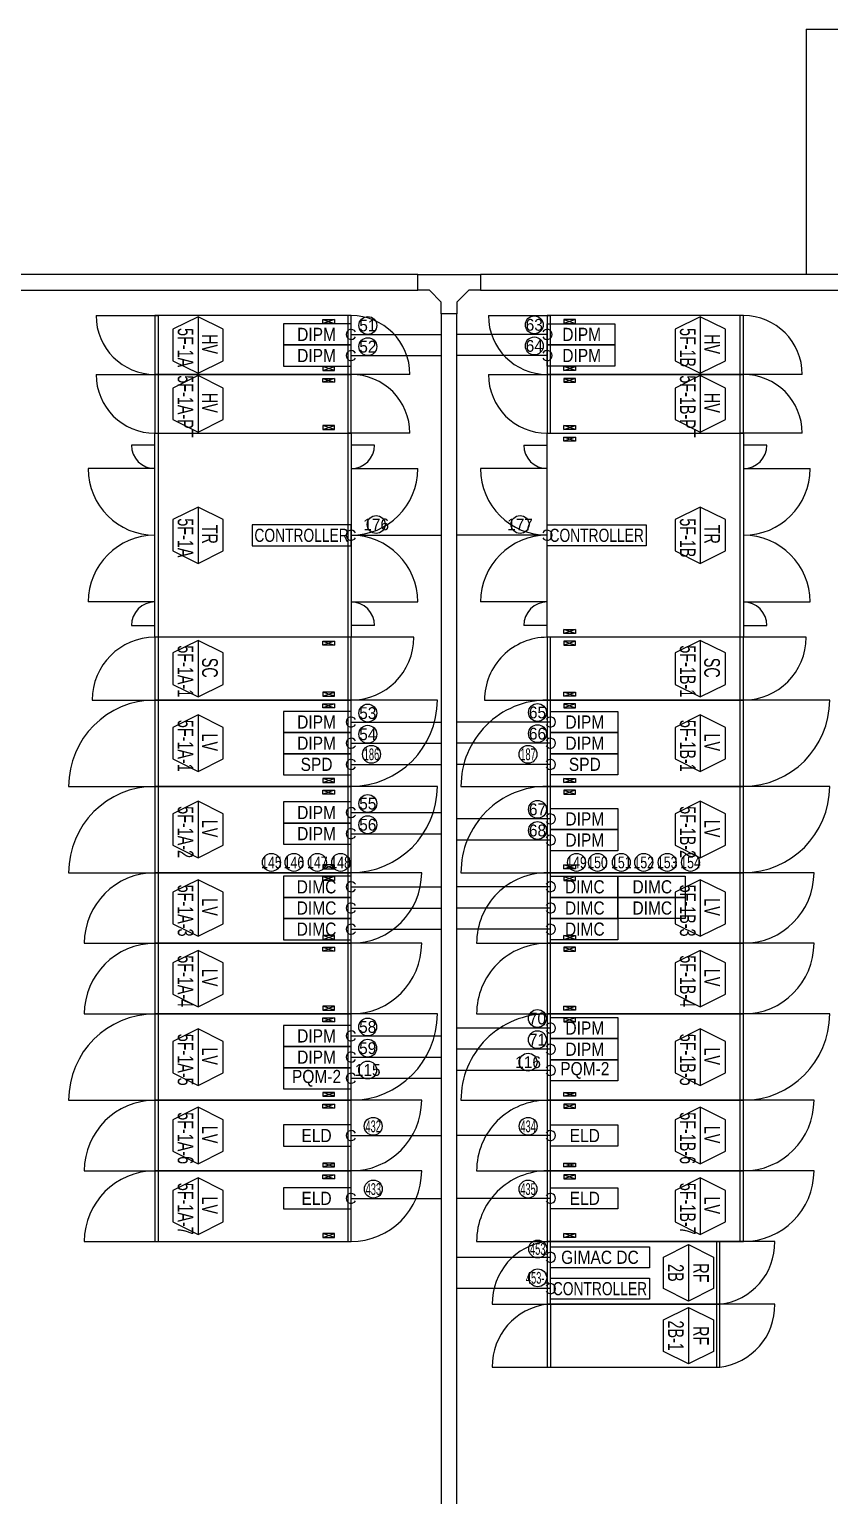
# Model space of a CAD drawing. Header units: millimetres. Extents: x 89450 to 753248, y -530175 to 1209785.
# Drawn here: x 134754 to 144954, y 483866 to 502553 of the extents above; entities that cross this region are included whole.
import ezdxf
from ezdxf.enums import TextEntityAlignment as Align

# ---------------------------------------------------------------- set-up
doc = ezdxf.new("R2010")
doc.units = ezdxf.units.MM
doc.header["$LTSCALE"] = 150
for name, color, linetype in [('------00 Switch Gear', 3, 'Continuous'), ('------00 Switch Gear_Number', 1, 'Continuous'), ('-----29 Indicator', 1, 'Continuous'), ('-----99 EPMS CABLE DUCT', 4, 'Continuous'), ('-----99 EPMS CONDUIT', 4, 'Continuous'), ('-----99 EPMS DEVICE', 3, 'Continuous')]:
    doc.layers.add(name, color=color, linetype=linetype)
doc.styles.add('ELEC', font='')
doc.styles.get('ELEC').set_extended_font_data('Dotum')

# ---------------------------------------------------------------- blocks, each defined once
blk = doc.blocks.new('zw$32E')
for p, q in [((100, 0), (0, 0)), ((0, 0), (0, -400)), ((100, -75), (100, 0)), ((175, -150), (100, -75)), ((250, -150), (175, -150)), ((250, -250), (250, -150)), ((100, -325), (175, -250)), ((175, -250), (250, -250)), ((100, -400), (100, -325)), ((0, -400), (100, -400))]:
    blk.add_line(p, q)
blk = doc.blocks.new('750X2500')
at = {"layer": '------00 Switch Gear', "color": 161}
for p, q in [((-3250, 750), (-2458, 750)), ((-2460, 750), (-2460, 0)), ((-40, 750), (-40, 0)), ((-210, 700), (-360, 650)), ((-360, 700), (-210, 650)), ((-210, 50), (-360, 100)), ((-360, 50), (-210, 100)), ((750, 0), (-42, 0))]:
    blk.add_line(p, q, dxfattribs=at)
for points in [[(-2500, 750), (-2500, 0), (0, 0), (0, 750)], [(-360, 700), (-210, 700), (-210, 650), (-360, 650)], [(-360, 50), (-210, 50), (-210, 100), (-360, 100)]]:
    blk.add_lwpolyline(points, close=True, dxfattribs=at)
for centre, start, end in [((-2500, 750), 180, 270), ((0, 0), 0, 90)]:
    blk.add_arc(centre, 750, start, end, dxfattribs=at)
blk = doc.blocks.new('800X2500')
at = {"layer": '------00 Switch Gear', "color": 161}
for p, q in [((-2460, 800), (-2460, 0)), ((-210, 750), (-360, 700)), ((-360, 750), (-210, 700)), ((800, 800), (-42, 800)), ((-40, 800), (-40, 0)), ((-3300, 0), (-2458, 0)), ((-210, 50), (-360, 100)), ((-360, 50), (-210, 100))]:
    blk.add_line(p, q, dxfattribs=at)
for points in [[(-2500, 800), (-2500, 0), (0, 0), (0, 800)], [(-360, 750), (-210, 750), (-210, 700), (-360, 700)], [(-360, 50), (-210, 50), (-210, 100), (-360, 100)]]:
    blk.add_lwpolyline(points, close=True, dxfattribs=at)
for centre, start, end in [((-2500, 0), 90, 180), ((0, 800), 270, 0)]:
    blk.add_arc(centre, 800, start, end, dxfattribs=at)
blk = doc.blocks.new('1100X2500')
at = {"layer": '------00 Switch Gear', "color": 161}
for p, q in [((-2460, 1100), (-2460, 0)), ((-210, 1050), (-360, 1000)), ((-360, 1050), (-210, 1000)), ((1100, 1100), (-42, 1100)), ((-40, 1100), (-40, 0)), ((-3600, 0), (-2458, 0)), ((-210, 50), (-360, 100)), ((-360, 50), (-210, 100))]:
    blk.add_line(p, q, dxfattribs=at)
at = {"layer": '------00 Switch Gear', "color": 161, "elevation": 0}
for points in [[(-2500, 1100), (-2500, 0), (0, 0), (0, 1100)], [(-360, 1050), (-210, 1050), (-210, 1000), (-360, 1000)], [(-360, 50), (-210, 50), (-210, 100), (-360, 100)]]:
    blk.add_lwpolyline(points, close=True, dxfattribs=at)
at = {"layer": '------00 Switch Gear', "color": 161}
for centre, start, end in [((-2500, 0), 90, 180), ((0, 1100), 270, 0)]:
    blk.add_arc(centre, 1100, start, end, dxfattribs=at)
blk = doc.blocks.new('900X2500')
at = {"layer": '------00 Switch Gear', "color": 161}
for p, q in [((-2460, 900), (-2460, 0)), ((-210, 850), (-360, 800)), ((-360, 850), (-210, 800)), ((900, 900), (-42, 900)), ((-40, 900), (-40, 0)), ((-3400, 0), (-2458, 0)), ((-210, 50), (-360, 100)), ((-360, 50), (-210, 100))]:
    blk.add_line(p, q, dxfattribs=at)
at = {"layer": '------00 Switch Gear', "color": 161, "elevation": 0}
for points in [[(-2500, 900), (-2500, 0), (0, 0), (0, 900)], [(-360, 850), (-210, 850), (-210, 800), (-360, 800)], [(-360, 50), (-210, 50), (-210, 100), (-360, 100)]]:
    blk.add_lwpolyline(points, close=True, dxfattribs=at)
at = {"layer": '------00 Switch Gear', "color": 161}
for centre, start, end in [((-2500, 0), 90, 180), ((0, 900), 270, 0)]:
    blk.add_arc(centre, 900, start, end, dxfattribs=at)

msp = doc.modelspace()

# ---------------------------------------------------------------- linework, layer by layer
at = {"layer": '------00 Switch Gear', "color": 161}
for p, q in [((136394, 497405), (136394, 494805)), ((138814, 497405), (138814, 494805)), ((141714, 497305), (141564, 497355)), ((141714, 497355), (141564, 497305)), ((143814, 494805), (143814, 497405)), ((136354, 497255), (136054, 497255)), ((139154, 497255), (138854, 497255)), ((141054, 497255), (141354, 497255)), ((144154, 497255), (143854, 497255)), ((136354, 496955), (135504, 496955)), ((138854, 496955), (139704, 496955)), ((141354, 496955), (140504, 496955)), ((143854, 496955), (144704, 496955)), ((136354, 495255), (135504, 495255)), ((138854, 495255), (139704, 495255)), ((141354, 495255), (140504, 495255)), ((143854, 495255), (144704, 495255)), ((136054, 494955), (136354, 494955)), ((139154, 494955), (138854, 494955)), ((141354, 494955), (141054, 494955)), ((141714, 494855), (141564, 494905)), ((141714, 494905), (141564, 494855)), ((143854, 494955), (144154, 494955)), ((141396, 486305), (141396, 487105)), ((143514, 486305), (143514, 487105)), ((141394, 486305), (141394, 485505)), ((143512, 486305), (143512, 485505))]:
    msp.add_line(p, q, dxfattribs=at)
for points in [[(138854, 497405), (138854, 494805), (136354, 494805), (136354, 497405)], [(141354, 494805), (141354, 497405), (143854, 497405), (143854, 494805)], [(141564, 497305), (141564, 497355), (141714, 497355), (141714, 497305)], [(141564, 494855), (141564, 494905), (141714, 494905), (141714, 494855)]]:
    msp.add_lwpolyline(points, close=True, dxfattribs=at)
for points in [[(141354, 487105, 0.385743), (140654, 486305), (141354, 486305)], [(143554, 486305, 0.385743), (144254, 487105), (143554, 487105)], [(141354, 486305, 0.385743), (140654, 485505), (141354, 485505)], [(143554, 485505, 0.385743), (144254, 486305), (143554, 486305)]]:
    msp.add_lwpolyline(points, format="xyb", dxfattribs=at)
at = {"layer": '------00 Switch Gear', "color": 161, "elevation": 0}
for points in [[(143554, 486305), (143554, 487105), (141354, 487105), (141354, 486305)], [(141354, 486305), (141354, 485505), (143554, 485505), (143554, 486305)]]:
    msp.add_lwpolyline(points, close=True, dxfattribs=at)
at = {"layer": '------00 Switch Gear', "color": 161}
for centre, radius, start, end in [((136354, 497255), 300, 180, 270), ((138854, 497255), 300, 270, 0), ((141354, 497255), 300, 180, 270), ((143854, 497255), 300, 270, 0), ((136354, 496955), 850, 180, 270), ((138854, 496955), 850, 270, 0), ((141354, 496955), 850, 180, 270), ((143854, 496955), 850, 270, 0), ((136354, 495255), 850, 90, 180), ((138854, 495255), 850, 0, 90), ((141354, 495255), 850, 90, 180), ((143854, 495255), 850, 0, 90), ((136354, 494955), 300, 90, 180), ((138854, 494955), 300, 0, 90), ((141354, 494955), 300, 90, 180), ((143854, 494955), 300, 0, 90)]:
    msp.add_arc(centre, radius, start, end, dxfattribs=at)
at = {"layer": '------00 Switch Gear_Number', "color": 1}
for points in [[(136904, 498890), (136904, 498170), (137224, 498330), (137224, 498730), (136904, 498890), (136584, 498730), (136584, 498330), (136904, 498170)], [(143304, 498890), (143304, 498170), (143624, 498330), (143624, 498730), (143304, 498890), (142984, 498730), (142984, 498330), (143304, 498170)], [(136904, 498140), (136904, 497420), (137224, 497580), (137224, 497980), (136904, 498140), (136584, 497980), (136584, 497580), (136904, 497420)], [(143304, 498140), (143304, 497420), (143624, 497580), (143624, 497980), (143304, 498140), (142984, 497980), (142984, 497580), (143304, 497420)], [(136904, 496465), (136904, 495745), (137224, 495905), (137224, 496305), (136904, 496465), (136584, 496305), (136584, 495905), (136904, 495745)], [(143304, 496465), (143304, 495745), (143624, 495905), (143624, 496305), (143304, 496465), (142984, 496305), (142984, 495905), (143304, 495745)], [(136904, 494765), (136904, 494045), (137224, 494205), (137224, 494605), (136904, 494765), (136584, 494605), (136584, 494205), (136904, 494045)], [(143304, 494765), (143304, 494045), (143624, 494205), (143624, 494605), (143304, 494765), (142984, 494605), (142984, 494205), (143304, 494045)], [(136904, 493815), (136904, 493095), (137224, 493255), (137224, 493655), (136904, 493815), (136584, 493655), (136584, 493255), (136904, 493095)], [(143304, 493815), (143304, 493095), (143624, 493255), (143624, 493655), (143304, 493815), (142984, 493655), (142984, 493255), (143304, 493095)], [(136904, 492715), (136904, 491995), (137224, 492155), (137224, 492555), (136904, 492715), (136584, 492555), (136584, 492155), (136904, 491995)], [(143304, 492715), (143304, 491995), (143624, 492155), (143624, 492555), (143304, 492715), (142984, 492555), (142984, 492155), (143304, 491995)], [(136904, 491715), (136904, 490995), (137224, 491155), (137224, 491555), (136904, 491715), (136584, 491555), (136584, 491155), (136904, 490995)], [(143304, 491715), (143304, 490995), (143624, 491155), (143624, 491555), (143304, 491715), (142984, 491555), (142984, 491155), (143304, 490995)], [(136904, 490815), (136904, 490095), (137224, 490255), (137224, 490655), (136904, 490815), (136584, 490655), (136584, 490255), (136904, 490095)], [(143304, 490815), (143304, 490095), (143624, 490255), (143624, 490655), (143304, 490815), (142984, 490655), (142984, 490255), (143304, 490095)], [(136904, 489815), (136904, 489095), (137224, 489255), (137224, 489655), (136904, 489815), (136584, 489655), (136584, 489255), (136904, 489095)], [(143304, 489815), (143304, 489095), (143624, 489255), (143624, 489655), (143304, 489815), (142984, 489655), (142984, 489255), (143304, 489095)], [(136904, 488815), (136904, 488095), (137224, 488255), (137224, 488655), (136904, 488815), (136584, 488655), (136584, 488255), (136904, 488095)], [(143304, 488815), (143304, 488095), (143624, 488255), (143624, 488655), (143304, 488815), (142984, 488655), (142984, 488255), (143304, 488095)], [(136904, 487915), (136904, 487195), (137224, 487355), (137224, 487755), (136904, 487915), (136584, 487755), (136584, 487355), (136904, 487195)], [(143304, 487915), (143304, 487195), (143624, 487355), (143624, 487755), (143304, 487915), (142984, 487755), (142984, 487355), (143304, 487195)]]:
    msp.add_lwpolyline(points, dxfattribs=at)
at = {"layer": '------00 Switch Gear_Number', "color": 1, "elevation": 0}
for points in [[(143154, 487065), (143154, 486345), (142834, 486505), (142834, 486905), (143154, 487065), (143474, 486905), (143474, 486505), (143154, 486345)], [(143154, 486265), (143154, 485545), (142834, 485705), (142834, 486105), (143154, 486265), (143474, 486105), (143474, 485705), (143154, 485545)]]:
    msp.add_lwpolyline(points, dxfattribs=at)
at = {"layer": '-----29 Indicator'}
for centre in [(139068, 498779, 0), (141189, 498787, 0), (139068, 498509, 0), (141189, 498518, 0), (139174, 496243, 0), (141008, 496243, 0), (139067, 493839, 0), (141230, 493847, 0), (139067, 493569, 0), (141230, 493577, 0), (139114, 493314, 0), (141109, 493314, 0), (139067, 492686, 0), (141230, 492612, 0), (139067, 492416, 0), (141230, 492343, 0), (137839, 491936, 0), (138126, 491936, 0), (138425, 491936, 0), (138721, 491936, 0), (141727, 491936, 0), (141995, 491936, 0), (142298, 491936, 0), (142584, 491936, 0), (142883, 491936, 0), (143180, 491936, 0), (141229, 489947, 0), (139066, 489839, 0), (141229, 489677, 0), (139066, 489569, 0), (141110, 489390, 0), (139066, 489290, 0), (139136, 488573, 0), (141111, 488573, 0), (139138, 487773, 0), (141109, 487773, 0), (141233, 487010, 0), (141233, 486642, 0)]:
    msp.add_circle(centre, 114, dxfattribs=at)
at = {"layer": '-----99 EPMS CABLE DUCT'}
for q in [(169349, 502553), (144653, 499427)]:
    msp.add_line((144653, 502553), q, dxfattribs=at)
at = {"layer": '-----99 EPMS CABLE DUCT', "elevation": 0}
for points in [[(139704, 499427), (129804, 499427), (129804, 499227), (139704, 499227)], [(149404, 499427), (140504, 499427), (140504, 499227), (149404, 499227)]]:
    msp.add_lwpolyline(points, close=True, dxfattribs=at)
at = {"layer": '-----99 EPMS CABLE DUCT'}
msp.add_lwpolyline([(140204, 498927), (140004, 498927), (140004, 482507), (140204, 482507)], close=True, dxfattribs=at)
at = {"layer": '-----99 EPMS CONDUIT'}
for p, q in [((138854, 498665), (140004, 498665)), ((141354, 498665), (140204, 498665)), ((138854, 498395), (140004, 498395)), ((141354, 498395), (140204, 498395)), ((138854, 496105), (140004, 496105, 0)), ((141354, 496105), (140204, 496105, 0)), ((138854, 493725), (140004, 493725)), ((141394, 493725), (140204, 493725)), ((138854, 493455), (140004, 493455)), ((141394, 493455), (140204, 493455)), ((138854, 493185), (140004, 493185)), ((141394, 493185), (140204, 493185)), ((138854, 492572), (140004, 492572)), ((141394, 492490), (140204, 492490)), ((138854, 492302), (140004, 492302)), ((141394, 492220), (140204, 492220)), ((138854, 491625), (140004, 491625)), ((141394, 491625), (140204, 491625)), ((138854, 491355), (140004, 491355)), ((141394, 491355), (140204, 491355)), ((138854, 491085), (140004, 491085)), ((141394, 491085), (140204, 491085)), ((141394, 489825), (140204, 489825)), ((138854, 489725), (140004, 489725)), ((138854, 489455), (140004, 489455)), ((141394, 489555), (140204, 489555)), ((141394, 489285), (140204, 489285)), ((138854, 489185), (140004, 489185)), ((138854, 488455), (140004, 488455)), ((141394, 488455), (140205, 488455)), ((138854, 487655), (140004, 487655)), ((141394, 487655), (140205, 487655)), ((141396, 486903), (140204, 486903, 0)), ((141396, 486504), (140204, 486504, 0))]:
    msp.add_line(p, q, dxfattribs=at)
for centre, start, end in [((138854, 498665), 30, 330), ((141354, 498665), 210, 150), ((138854, 498395), 30, 330), ((141354, 498395), 210, 150), ((138854, 496105), 30, 330), ((141354, 496105), 210, 150), ((138854, 493725), 30, 330), ((141394, 493725), 210, 150), ((138854, 493455), 30, 330), ((141394, 493455), 210, 150), ((138854, 493185), 30, 330), ((141394, 493185), 210, 150), ((138854, 492572), 30, 330), ((141394, 492490), 210, 150), ((138854, 492302), 30, 330), ((141394, 492220), 210, 150), ((138854, 491625), 30, 330), ((141394, 491625), 210, 150), ((138854, 491355), 30, 330), ((141394, 491355), 210, 150), ((138854, 491085), 30, 330), ((141394, 491085), 210, 150), ((138854, 489725), 30, 330), ((141394, 489825), 210, 150), ((141394, 489555), 210, 150), ((138854, 489455), 30, 330), ((138854, 489185), 30, 330), ((141394, 489285), 210, 150), ((138854, 488455), 30, 330), ((141394, 488455), 210, 150), ((138854, 487655), 30, 330), ((141394, 487655), 210, 150), ((141396, 486903), 210, 150), ((141396, 486504), 210, 150)]:
    msp.add_arc(centre, 63.8, start, end, dxfattribs=at)
at = {"layer": '-----99 EPMS DEVICE'}
for points in [[(138854, 498800), (137993, 498800), (137993, 498530), (138854, 498530)], [(141354, 498800), (142214, 498800), (142214, 498530), (141354, 498530)], [(138854, 498530), (137993, 498530), (137993, 498260), (138854, 498260)], [(141354, 498530), (142214, 498530), (142214, 498260), (141354, 498260)], [(138854, 493859), (137993, 493859), (137993, 493590), (138854, 493590)], [(138854, 493590), (137993, 493590), (137993, 493320), (138854, 493320)], [(138854, 493320), (137993, 493320), (137993, 493051), (138854, 493051)], [(138854, 492707), (137993, 492707), (137993, 492437), (138854, 492437)], [(138854, 492437), (137993, 492437), (137993, 492167), (138854, 492167)], [(138854, 491759), (137993, 491759), (137993, 491490), (138854, 491490)], [(141394, 491759), (142254, 491759), (142254, 491490), (141394, 491490)], [(142254, 491759), (143114, 491759), (143114, 491490), (142254, 491490)], [(138854, 491490), (137993, 491490), (137993, 491220), (138854, 491220)], [(141394, 491490), (142254, 491490), (142254, 491220), (141394, 491220)], [(142254, 491490), (143114, 491490), (143114, 491220), (142254, 491220)], [(138854, 491220), (137993, 491220), (137993, 490951), (138854, 490951)], [(141394, 491220), (142254, 491220), (142254, 490951), (141394, 490951)], [(138854, 489859), (137993, 489859), (137993, 489590), (138854, 489590)], [(138854, 489590), (137993, 489590), (137993, 489320), (138854, 489320)], [(138854, 489320), (137993, 489320), (137993, 489051), (138854, 489051)], [(141396, 486638), (142656, 486638), (142656, 486369), (141396, 486369)]]:
    msp.add_lwpolyline(points, close=True, dxfattribs=at)
at = {"layer": '-----99 EPMS DEVICE', "elevation": 0}
for points in [[(138854, 496240), (137593, 496240), (137593, 495970), (138854, 495970)], [(141354, 496240), (142614, 496240), (142614, 495970), (141354, 495970)], [(141394, 493859), (142254, 493859), (142254, 493590), (141394, 493590)], [(141394, 493590), (142254, 493590), (142254, 493320), (141394, 493320)], [(141394, 493320), (142254, 493320), (142254, 493051), (141394, 493051)], [(141394, 492625), (142254, 492625), (142254, 492355), (141394, 492355)], [(141394, 492355), (142254, 492355), (142254, 492085), (141394, 492085)], [(141394, 489960), (142254, 489960), (142254, 489690), (141394, 489690)], [(141394, 489690), (142254, 489690), (142254, 489420), (141394, 489420)], [(141394, 489420), (142254, 489420), (142254, 489151), (141394, 489151)]]:
    msp.add_lwpolyline(points, close=True, dxfattribs=at)
at = {"layer": '-----99 EPMS DEVICE', "color": 2}
for points in [[(138854, 488590), (137993, 488590), (137993, 488320), (138854, 488320)], [(141394, 488590), (142254, 488590), (142254, 488320), (141394, 488320)], [(138854, 487790), (137993, 487790), (137993, 487520), (138854, 487520)], [(141394, 487790), (142254, 487790), (142254, 487520), (141394, 487520)], [(141396, 487038), (142656, 487038), (142656, 486769), (141396, 486769)]]:
    msp.add_lwpolyline(points, close=True, dxfattribs=at)

# ---------------------------------------------------------------- block references
at = {"layer": '------00 Switch Gear'}
for name, p in [('750X2500', (138854, 498155)), ('750X2500', (138854, 497405)), ('800X2500', (138854, 494005)), ('1100X2500', (138854, 492905)), ('1100X2500', (138854, 491805)), ('900X2500', (138854, 490905)), ('900X2500', (138854, 490005)), ('1100X2500', (138854, 488905)), ('900X2500', (138854, 488005)), ('900X2500', (138854, 487105))]:
    msp.add_blockref(name, p, dxfattribs=at)
at = {"layer": '------00 Switch Gear', "rotation": 180}
for name, p in [('750X2500', (141354, 498905)), ('750X2500', (141354, 498155)), ('800X2500', (141354, 494805)), ('1100X2500', (141354, 494005)), ('1100X2500', (141354, 492905)), ('900X2500', (141354, 491805)), ('900X2500', (141354, 490905)), ('1100X2500', (141354, 490005)), ('900X2500', (141354, 488905)), ('900X2500', (141354, 488005))]:
    msp.add_blockref(name, p, dxfattribs=at)
at = {"layer": '-----99 EPMS CABLE DUCT', "xscale": -2, "yscale": 2, "zscale": 2, "rotation": 89.99999999999977}
msp.add_blockref('zw$32E', (139704, 499427), dxfattribs=at)

# ---------------------------------------------------------------- texts
at = {"layer": '------00 Switch Gear_Number', "color": 0, "style": 'ELEC', "width": 0.7}
for s, p in [('5F-1A', (136745, 498497)), ('HV', (137055, 498542)), ('5F-1B', (143145, 498497)), ('HV', (143455, 498542)), ('5F-1A-PT', (136745, 497747)), ('5F-1B-PT', (143145, 497747)), ('HV', (137055, 497792)), ('HV', (143455, 497792)), ('5F-1A', (136745, 496072)), ('TR', (137055, 496117)), ('5F-1B', (143145, 496072)), ('TR', (143455, 496117)), ('5F-1A-1', (136745, 494372)), ('5F-1B-1', (143145, 494372)), ('SC', (137055, 494417)), ('SC', (143455, 494417)), ('5F-1A-1', (136745, 493422)), ('5F-1B-1', (143145, 493422)), ('LV', (137055, 493467)), ('LV', (143455, 493467)), ('5F-1A-2', (136745, 492322)), ('5F-1B-2', (143145, 492322)), ('LV', (137055, 492367)), ('LV', (143455, 492367)), ('5F-1A-3', (136745, 491322)), ('5F-1B-3', (143145, 491322)), ('LV', (137055, 491367)), ('LV', (143455, 491367)), ('5F-1A-4', (136745, 490422)), ('5F-1B-4', (143145, 490422)), ('LV', (137055, 490467)), ('LV', (143455, 490467)), ('5F-1A-5', (136745, 489422)), ('5F-1B-5', (143145, 489422)), ('LV', (137055, 489467)), ('LV', (143455, 489467)), ('5F-1A-6', (136745, 488422)), ('5F-1B-6', (143145, 488422)), ('LV', (137055, 488467)), ('LV', (143455, 488467)), ('5F-1A-7', (136745, 487522)), ('5F-1B-7', (143145, 487522)), ('LV', (137055, 487567)), ('LV', (143455, 487567))]:
    msp.add_text(s, height=200, rotation=270, dxfattribs=at).set_placement(p, align=Align.MIDDLE_CENTER)
at = {"layer": '------00 Switch Gear_Number', "color": 7, "style": 'ELEC', "width": 0.7}
for s, p in [('2B', (142994, 486705)), ('RF', (143314, 486705)), ('2B-1', (142994, 485905)), ('RF', (143314, 485905))]:
    msp.add_text(s, height=200, rotation=270, dxfattribs=at).set_placement(p, align=Align.MIDDLE_CENTER)
at = {"layer": '-----29 Indicator', "style": 'ELEC'}
for s, p in [('51', (139068, 498779, 0)), ('63', (141189, 498787, 0)), ('52', (139068, 498509, 0)), ('64', (141189, 498518, 0)), ('176', (139174, 496243, 0)), ('177', (141008, 496243, 0)), ('53', (139067, 493839, 0)), ('65', (141230, 493847, 0)), ('54', (139067, 493569, 0)), ('66', (141230, 493577, 0)), ('55', (139067, 492686, 0)), ('67', (141230, 492612, 0)), ('56', (139067, 492416, 0)), ('68', (141230, 492343, 0)), ('70', (141229, 489947, 0)), ('58', (139066, 489839, 0)), ('59', (139066, 489569, 0)), ('71', (141229, 489677, 0)), ('116', (141110, 489390, 0)), ('115', (139066, 489290, 0))]:
    msp.add_text(s, height=150, dxfattribs=at).set_placement(p, align=Align.MIDDLE_CENTER)
for s, width, p in [('186', 0.6, (139114, 493314, 0)), ('187', 0.6, (141109, 493314, 0)), ('145', 0.8, (137839, 491936, 0)), ('146', 0.8, (138126, 491936, 0)), ('147', 0.8, (138425, 491936, 0)), ('148', 0.8, (138721, 491936, 0)), ('149', 0.8, (141727, 491936, 0)), ('150', 0.8, (141995, 491936, 0)), ('151', 0.8, (142298, 491936, 0)), ('152', 0.8, (142584, 491936, 0)), ('153', 0.8, (142883, 491936, 0)), ('154', 0.8, (143180, 491936, 0)), ('432', 0.6, (139136, 488573, 0)), ('434', 0.6, (141111, 488573, 0)), ('433', 0.6, (139138, 487773, 0)), ('435', 0.6, (141109, 487773, 0)), ('453', 0.6, (141233, 487010, 0)), ('453-1', 0.6, (141233, 486642, 0))]:
    msp.add_text(s, height=150, dxfattribs=dict(at, width=width)).set_placement(p, align=Align.MIDDLE_CENTER)
at = {"layer": '-----99 EPMS DEVICE', "style": 'ELEC', "width": 0.9}
for s, p in [('DIPM', (138414, 498665)), ('DIPM', (141793, 498665)), ('DIPM', (138414, 498396)), ('DIPM', (141793, 498396)), ('DIPM', (138414, 493725)), ('DIPM', (141833, 493725)), ('DIPM', (138414, 493455)), ('DIPM', (141833, 493455)), ('SPD', (138414, 493186)), ('SPD', (141833, 493186)), ('DIPM', (138414, 492572)), ('DIPM', (141833, 492490)), ('DIPM', (138414, 492303)), ('DIPM', (141833, 492221)), ('DIMC', (138414, 491625)), ('DIMC', (141833, 491625)), ('DIMC', (142693, 491625)), ('DIMC', (138414, 491355)), ('DIMC', (141833, 491355)), ('DIMC', (142693, 491355)), ('DIMC', (138414, 491086)), ('DIMC', (141833, 491086)), ('DIPM', (138414, 489725)), ('DIPM', (141833, 489825)), ('DIPM', (141833, 489555)), ('DIPM', (138414, 489455)), ('PQM-2', (138414, 489186)), ('PQM-2', (141833, 489286))]:
    msp.add_text(s, height=168, dxfattribs=at).set_placement(p, align=Align.MIDDLE)
at = {"layer": '-----99 EPMS DEVICE', "style": 'ELEC', "width": 0.8}
for p in [(138223, 496105), (141984, 496105), (142026, 486504)]:
    msp.add_text('CONTROLLER', height=168, dxfattribs=at).set_placement(p, align=Align.MIDDLE_CENTER)
at = {"layer": '-----99 EPMS DEVICE', "color": 2, "style": 'ELEC', "width": 0.9}
for p in [(138414, 488455), (141833, 488455), (138414, 487655), (141833, 487655)]:
    msp.add_text('ELD', height=168, dxfattribs=at).set_placement(p, align=Align.MIDDLE)
msp.add_text('GIMAC DC', height=168, dxfattribs=at).set_placement((142026, 486904), align=Align.MIDDLE_CENTER)

doc.saveas('drawing.dxf')
